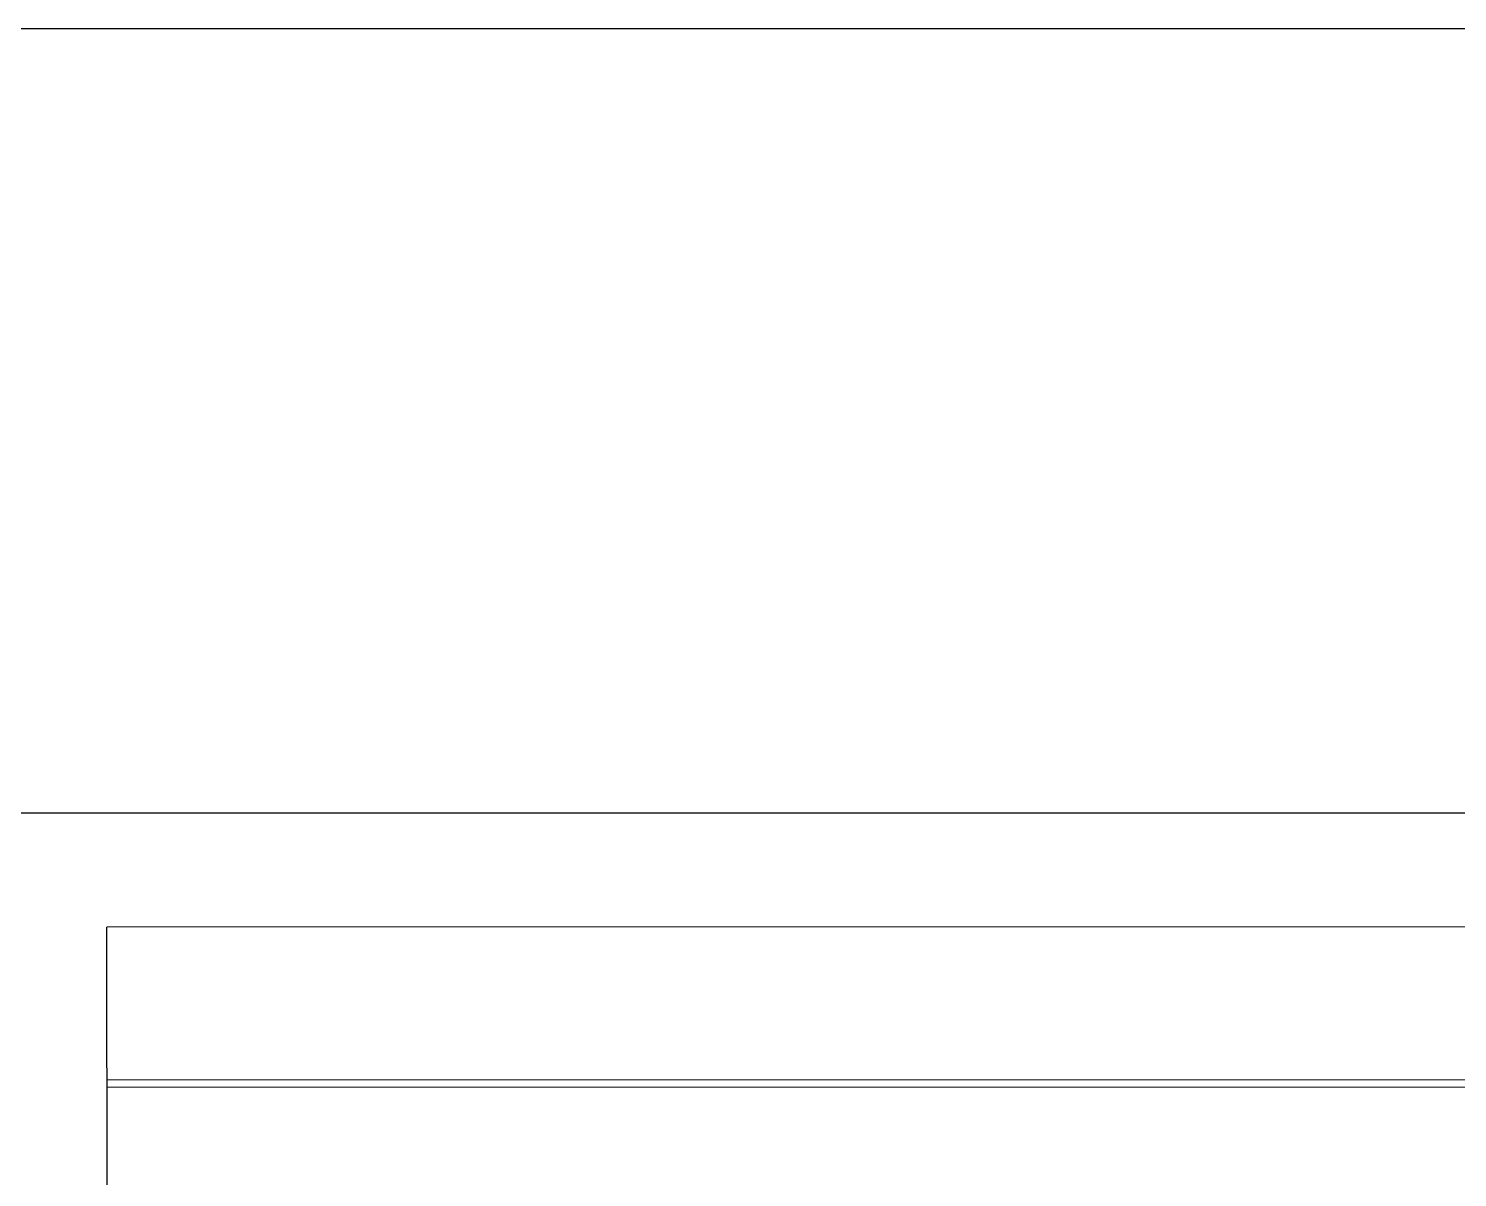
# Model space of a CAD drawing. Header units: millimetres. Extents: x 55614 to 110757, y -66981 to -47484.
# Drawn here: x 78484.9 to 78758, y -54457.8 to -54238.2 of the extents above; entities that cross this region are included whole.
import ezdxf

# ---------------------------------------------------------------- set-up
doc = ezdxf.new("R2010")
doc.units = ezdxf.units.MM
doc.layers.get('0').update_dxf_attribs({"lineweight": 15})
doc.layers.add('4212-Y040801_1_1_0', color=7, linetype='Continuous')
doc.layers.add('THICK', color=7, linetype='Continuous', lineweight=0)

# ---------------------------------------------------------------- blocks, each defined once
blk = doc.blocks.new('RU67I6756')
at = {"color": 0, "linetype": 'Continuous'}
for p, q in [((26055.73, 16697.8), (25200.73, 16697.7)), ((26055.73, 16696.4), (25200.73, 16696.3))]:
    blk.add_line(p, q, dxfattribs=at)
at = {"layer": '4212-Y040801_1_1_0', "color": 0, "linetype": 'Continuous'}
for p in [(26055.72, 16727.04), (25200.73, 16672.66)]:
    blk.add_line(p, (25200.72, 16726.94), dxfattribs=at)

msp = doc.modelspace()

# ---------------------------------------------------------------- linework, layer by layer
at = {"layer": 'THICK', "lineweight": -3}
msp.add_lwpolyline([(73855.372, -54388.185), (73855.372, -54325.185), (73816.372, -54325.185), (73816.372, -54238.185), (79518.372, -54238.185), (79518.372, -54325.185), (79542.372, -54325.185), (79542.372, -54388.185)], close=True, dxfattribs=at)

# ---------------------------------------------------------------- block references
msp.add_blockref('RU67I6756', (53299.141, -71136.859), dxfattribs=at)

doc.saveas('drawing.dxf')
